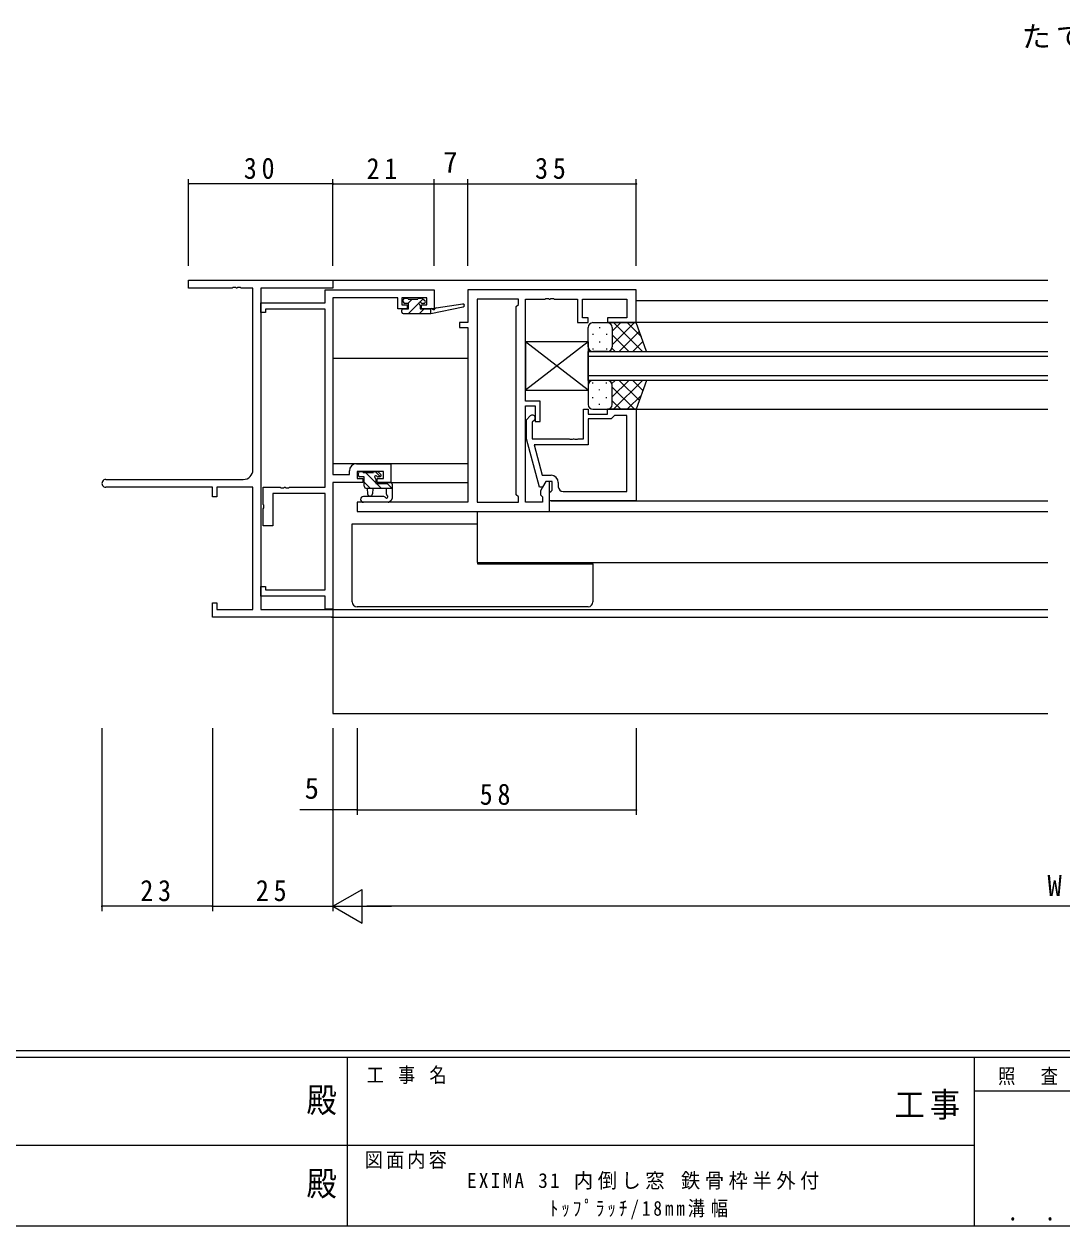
# Model space of a CAD drawing. Units: millimetres on the paper. Extents: x -397 to 397, y -282 to 282.
# Drawn here: x -76.1 to 139.5, y -282.1 to -32.5 of the extents above; entities that cross this region are included whole.
import ezdxf
from ezdxf.enums import TextEntityAlignment as Align

# ---------------------------------------------------------------- set-up
doc = ezdxf.new("R2010")
doc.units = ezdxf.units.MM
for name, color, linetype, lineweight in [('0-1_YKK_ZWAK', 7, 'Continuous', 18), ('0-3_YKK_11', 7, 'Continuous', 18), ('0-4_YKK_12', 2, 'Continuous', 18), ('0-5_YKK_13', 4, 'Continuous', 18), ('0-6_YKK_D', 6, 'Continuous', 18)]:
    doc.layers.add(name, color=color, linetype=linetype, lineweight=lineweight)
doc.layers.add('0-2_USER1', color=7, linetype='Continuous')
doc.styles.add('ＭＳ ゴシック', font='')
doc.styles.get('ＭＳ ゴシック').set_extended_font_data('MS Gothic')

msp = doc.modelspace()

# ---------------------------------------------------------------- linework, layer by layer
at = {"layer": '0-1_YKK_ZWAK'}
for p, q in [((376.092, -245.688), (-393.908, -245.688)), ((338.292, -247.088), (-393.908, -247.088)), ((-8.908, -247.088), (-8.908, -282.088)), ((121.292, -247.088), (121.292, -282.088)), ((189.476, -254.087), (121.292, -254.087)), ((-136.308, -265.287), (-7.508, -265.287)), ((-7.508, -265.287), (121.292, -265.287)), ((-393.908, -282.088), (338.292, -282.088))]:
    msp.add_line(p, q, dxfattribs=at)
at = {"layer": '0-3_YKK_11'}
for p, q in [((-41.88, -85.688), (-11.88, -85.688)), ((-41.88, -87.318), (-41.88, -85.688)), ((-32.838, -87.318), (-41.88, -87.318)), ((-32.655, -87.198), (-32.838, -87.318)), ((-32.105, -87.198), (-32.655, -87.198)), ((-31.922, -87.318), (-32.105, -87.198)), ((-31.838, -87.318), (-31.922, -87.318)), ((-31.655, -87.198), (-31.838, -87.318)), ((-31.105, -87.198), (-31.655, -87.198)), ((-30.922, -87.318), (-31.105, -87.198)), ((-28.51, -87.318), (-30.922, -87.318)), ((-28.51, -125.058), (-28.51, -87.318)), ((-11.88, -87.318), (-26.88, -87.318)), ((-26.88, -87.318), (-26.88, -154.058)), ((-11.88, -85.688), (-11.88, -87.318)), ((-13.51, -87.688), (9.12, -87.688)), ((-13.51, -90.388), (-13.51, -87.688)), ((1.62, -89.318), (-11.88, -89.318)), ((-11.88, -89.318), (-11.88, -126.058)), ((1.62, -91.588), (1.62, -89.318)), ((2.42, -89.318), (2.42, -90.788)), ((7.62, -89.318), (2.42, -89.318)), ((7.62, -90.788), (7.62, -89.318)), ((9.12, -87.688), (9.12, -91.588)), ((16.12, -87.688), (16.12, -94.488)), ((51.12, -87.688), (16.12, -87.688)), ((18.05, -89.618), (18.05, -131.758)), ((26.62, -89.618), (18.05, -89.618)), ((18.05, -89.618), (18.05, -131.758)), ((26.62, -90.688), (26.62, -89.618)), ((28.12, -89.618), (32.162, -89.618)), ((28.12, -110.788), (28.12, -89.618)), ((32.162, -89.618), (32.345, -89.498)), ((32.345, -89.498), (32.895, -89.498)), ((32.895, -89.498), (33.078, -89.618)), ((33.078, -89.618), (33.162, -89.618)), ((33.162, -89.618), (33.345, -89.498)), ((33.345, -89.498), (33.895, -89.498)), ((33.895, -89.498), (34.078, -89.618)), ((34.078, -89.618), (38.92, -89.618)), ((38.92, -89.618), (38.92, -94.488)), ((39.92, -89.618), (49.19, -89.618)), ((39.92, -93.488), (39.92, -89.618)), ((49.19, -89.618), (49.19, -93.488)), ((51.12, -94.488), (51.12, -87.688)), ((-26.88, -90.388), (-13.51, -90.388)), ((-26.88, -92.388), (-26.88, -90.388)), ((-25.88, -91.688), (-25.88, -92.388)), ((-13.51, -91.688), (-25.88, -91.688)), ((-13.51, -128.688), (-13.51, -91.688)), ((3.52, -91.588), (1.62, -91.588)), ((2.42, -90.788), (3.52, -90.788)), ((3.52, -90.788), (3.52, -91.588)), ((6.52, -90.788), (7.62, -90.788)), ((6.52, -91.588), (6.52, -90.788)), ((9.12, -91.588), (6.52, -91.588)), ((26.19, -91.118), (26.62, -90.688)), ((26.19, -130.258), (26.19, -91.118)), ((-25.88, -92.388), (-26.88, -92.388)), ((14.42, -94.488), (14.42, -95.488)), ((16.12, -94.488), (14.42, -94.488)), ((38.92, -94.488), (41.12, -94.488)), ((41.12, -93.488), (39.92, -93.488)), ((41.12, -94.488), (41.12, -93.488)), ((45.12, -93.488), (45.12, -94.488)), ((49.19, -93.488), (45.12, -93.488)), ((45.12, -94.488), (51.12, -94.488)), ((14.42, -95.488), (16.12, -95.488)), ((16.12, -95.488), (16.12, -131.758)), ((31.12, -110.788), (28.12, -110.788)), ((28.12, -111.788), (30.12, -111.788)), ((28.12, -131.758), (28.12, -111.788)), ((30.12, -111.788), (30.12, -114.988)), ((31.12, -114.988), (31.12, -110.788)), ((28.32, -114.639), (29.096, -113.863)), ((28.32, -118.584), (28.32, -114.639)), ((29.944, -114.712), (29.52, -115.136)), ((40.12, -112.487), (41.12, -112.487)), ((40.12, -118.587), (40.12, -112.487)), ((41.12, -112.487), (41.12, -113.487)), ((41.12, -113.487), (45.12, -113.487)), ((41.12, -114.487), (41.12, -119.887)), ((45.92, -114.487), (41.12, -114.487)), ((45.12, -112.487), (51.12, -112.487)), ((45.12, -113.487), (45.12, -112.487)), ((46.42, -113.987), (45.92, -114.487)), ((46.62, -113.787), (46.42, -113.987)), ((49.19, -113.787), (46.62, -113.787)), ((49.19, -129.557), (49.19, -113.787)), ((49.19, -129.557), (49.19, -113.787)), ((51.12, -112.487), (51.12, -131.487)), ((29.52, -115.136), (29.52, -118.587)), ((30.12, -114.988), (31.12, -114.988)), ((31.027, -128.687), (28.32, -118.584)), ((29.52, -118.587), (37.162, -118.587)), ((37.162, -118.587), (37.345, -118.707)), ((37.345, -118.707), (37.895, -118.707)), ((37.895, -118.707), (38.078, -118.587)), ((38.078, -118.587), (38.162, -118.587)), ((38.162, -118.587), (38.345, -118.707)), ((38.345, -118.707), (38.895, -118.707)), ((38.895, -118.707), (39.078, -118.587)), ((39.078, -118.587), (40.12, -118.587)), ((29.911, -119.887), (31.599, -126.187)), ((41.12, -119.887), (29.911, -119.887)), ((-6.98, -123.788), (0.12, -123.788)), ((0.12, -123.788), (0.12, -127.688)), ((-59.065, -127.058), (-30.51, -127.058)), ((-11.88, -126.058), (-8.48, -126.058)), ((-8.48, -126.058), (-8.48, -125.288)), ((-6.85, -125.418), (-6.85, -126.888)), ((-1.38, -125.418), (-6.85, -125.418)), ((-6.85, -126.888), (-5.68, -126.888)), ((-5.68, -126.888), (-5.68, -127.688)), ((-2.68, -126.888), (-1.38, -126.888)), ((-2.68, -127.688), (-2.68, -126.888)), ((-1.38, -126.888), (-1.38, -125.418)), ((31.599, -126.187), (33.42, -126.187)), ((-36.88, -128.688), (-59.065, -128.688)), ((-36.88, -130.688), (-36.88, -128.688)), ((-35.98, -128.688), (-35.98, -130.688)), ((-28.51, -128.688), (-35.98, -128.688)), ((-28.51, -154.058), (-28.51, -128.688)), ((-26.38, -128.688), (-22.838, -128.688)), ((-26.38, -132.229), (-26.38, -128.688)), ((-22.838, -128.688), (-22.655, -128.808)), ((-22.655, -128.808), (-22.105, -128.808)), ((-22.105, -128.808), (-21.922, -128.688)), ((-21.922, -128.688), (-21.838, -128.688)), ((-21.838, -128.688), (-21.655, -128.808)), ((-21.655, -128.808), (-21.105, -128.808)), ((-21.105, -128.808), (-20.922, -128.688)), ((-20.922, -128.688), (-13.51, -128.688)), ((-11.88, -127.688), (-11.88, -153.988)), ((-5.68, -127.688), (-11.88, -127.688)), ((0.12, -127.688), (-2.68, -127.688)), ((31.627, -128.687), (31.027, -128.687)), ((32.32, -127.488), (31.19, -129.445)), ((31.19, -129.445), (31.19, -130.258)), ((32.32, -127.487), (31.627, -128.687)), ((33.62, -127.487), (32.32, -127.487)), ((33.12, -127.488), (32.32, -127.488)), ((33.12, -133.688), (33.12, -127.488)), ((33.12, -129.787), (33.42, -129.487)), ((33.12, -131.487), (33.12, -129.787)), ((33.42, -129.487), (33.62, -129.287)), ((33.62, -129.287), (33.62, -127.487)), ((34.92, -127.687), (34.92, -128.557)), ((35.92, -129.557), (49.19, -129.557)), ((-35.98, -130.688), (-36.88, -130.688)), ((-26.26, -132.413), (-26.38, -132.229)), ((-24.38, -129.988), (-24.38, -136.688)), ((-13.51, -129.988), (-24.38, -129.988)), ((-13.51, -149.988), (-13.51, -129.988)), ((-6.88, -131.758), (-6.88, -133.688)), ((16.12, -131.758), (-6.88, -131.758)), ((18.05, -131.758), (26.62, -131.758)), ((26.62, -130.688), (26.19, -130.258)), ((26.62, -131.758), (26.62, -130.688)), ((31.62, -131.758), (28.12, -131.758)), ((31.19, -130.258), (31.62, -130.688)), ((31.62, -130.688), (31.62, -131.758)), ((51.12, -131.487), (33.12, -131.487)), ((-26.38, -133.146), (-26.26, -132.963)), ((-26.38, -136.688), (-26.38, -133.146)), ((-26.26, -132.963), (-26.26, -132.413)), ((-6.88, -133.688), (33.12, -133.688)), ((-24.38, -136.688), (-26.38, -136.688)), ((-26.88, -149.288), (-25.88, -149.288)), ((-26.88, -151.288), (-26.88, -149.288)), ((-25.88, -149.288), (-25.88, -149.988)), ((-13.51, -151.288), (-26.88, -151.288)), ((-25.88, -149.988), (-13.51, -149.988)), ((-13.51, -153.988), (-13.51, -151.288)), ((-36.88, -152.688), (-35.98, -152.688)), ((-36.88, -155.688), (-36.88, -152.688)), ((-35.98, -152.688), (-35.98, -154.058)), ((-35.98, -154.058), (-28.51, -154.058)), ((-26.88, -154.058), (-11.88, -154.058)), ((-11.88, -153.988), (-13.51, -153.988)), ((-11.88, -154.058), (-11.88, -155.688)), ((-11.88, -155.688), (-36.88, -155.688))]:
    msp.add_line(p, q, dxfattribs=at)
for centre, radius, start, end in [((29.52, -114.287), 0.6, 314.99999, 135.00001), ((-6.98, -125.288), 1.5, 90.00001, 179.99999), ((-59.065, -127.873), 0.815, 89.99999, 270.00001), ((-30.51, -125.058), 2, 270.00001, 359.99999), ((33.42, -127.687), 1.5, 0.00001, 89.99999), ((35.92, -128.557), 1, 180.00001, 269.99999)]:
    msp.add_arc(centre, radius, start, end, dxfattribs=at)
at = {"layer": '0-4_YKK_12'}
for p, q in [((-12.18, -85.688), (136.62, -85.688)), ((51.12, -89.888), (136.62, -89.888)), ((136.62, -94.488), (50.62, -94.488)), ((-11.88, -101.888), (16.12, -101.888)), ((41.119, -100.488), (136.62, -100.488)), ((41.119, -106.488), (41.119, -100.488)), ((136.62, -101.488), (41.119, -101.488)), ((41.119, -105.488), (136.62, -105.488)), ((136.62, -106.488), (41.119, -106.488)), ((50.82, -112.487), (136.62, -112.487)), ((16.12, -123.788), (-11.88, -123.788)), ((-0.18, -127.688), (16.12, -127.688)), ((33.42, -131.488), (136.62, -131.488)), ((18.05, -133.688), (18.05, -144.287)), ((32.606, -133.688), (136.62, -133.688)), ((18.05, -144.287), (136.62, -144.287)), ((-11.88, -154.058), (136.62, -154.058)), ((-12.18, -155.688), (136.62, -155.688)), ((-11.88, -155.688), (-11.88, -175.688)), ((-11.88, -175.688), (136.62, -175.688))]:
    msp.add_line(p, q, dxfattribs=at)
at = {"layer": '0-5_YKK_13'}
for p, q in [((2.72, -90.188), (2.72, -89.688)), ((3.02, -89.388), (3.52, -89.388)), ((4.578, -89.588), (3.678, -90.488)), ((3.72, -89.588), (5.72, -89.588)), ((5.92, -89.388), (6.52, -89.388)), ((6.834, -89.577), (6.168, -90.243)), ((6.732, -89.476), (7.232, -89.976)), ((2.42, -92.288), (2.42, -91.888)), ((2.72, -91.588), (3.82, -91.588)), ((5.975, -90.436), (3.824, -92.588)), ((7.069, -91.588), (6.069, -92.588)), ((7.02, -90.488), (6.681, -90.488)), ((8.418, -92.588), (15.179, -91.181)), ((8.418, -91.588), (8.505, -91.574)), ((8.418, -92.588), (8.418, -91.588)), ((9.532, -91.414), (15.074, -90.591)), ((2.72, -92.588), (8.418, -92.588)), ((8.418, -92.484), (8.314, -92.588)), ((42.12, -94.488), (45.12, -94.488)), ((51.12, -94.488), (45.12, -94.488)), ((46.12, -96.28), (47.912, -94.488)), ((46.12, -99.109), (50.74, -94.488)), ((46.388, -94.488), (52.388, -100.488)), ((49.216, -94.488), (52.177, -97.449)), ((53.263, -100.488), (51.12, -94.488)), ((41.12, -99.488), (41.12, -95.488)), ((42.068, -96.823), (42.068, -97.023)), ((43.483, -95.408), (43.483, -95.608)), ((44.898, -96.823), (44.898, -97.023)), ((46.12, -95.488), (46.12, -99.088)), ((46.12, -95.888), (46.12, -99.488)), ((46.12, -97.048), (49.56, -100.488)), ((47.568, -100.488), (51.764, -96.292)), ((41.12, -98.487), (28.12, -98.487)), ((28.12, -98.487), (28.12, -108.487)), ((41.12, -98.487), (28.12, -108.487)), ((41.12, -108.487), (28.12, -98.487)), ((41.12, -98.487), (41.12, -108.487)), ((43.483, -98.438), (43.483, -98.638)), ((46.063, -99.82), (46.731, -100.488)), ((50.397, -100.488), (52.509, -98.376)), ((42.068, -99.853), (42.068, -100.053)), ((45.12, -100.488), (42.12, -100.488)), ((44.898, -99.853), (44.898, -100.053)), ((45.12, -100.488), (53.263, -100.488)), ((42.068, -107.123), (42.068, -106.923)), ((45.12, -106.488), (42.12, -106.488)), ((44.898, -107.123), (44.898, -106.923)), ((53.263, -106.488), (45.12, -106.488)), ((46.063, -107.156), (46.731, -106.488)), ((46.12, -109.928), (49.56, -106.488)), ((46.388, -112.488), (52.388, -106.488)), ((47.568, -106.488), (51.764, -110.684)), ((50.397, -106.488), (52.508, -108.6)), ((53.263, -106.488), (51.12, -112.488)), ((28.12, -108.487), (41.12, -108.487)), ((41.12, -107.488), (41.12, -111.488)), ((43.483, -108.538), (43.483, -108.338)), ((46.12, -111.088), (46.12, -107.488)), ((46.12, -107.868), (50.74, -112.488)), ((46.12, -111.488), (46.12, -107.888)), ((49.216, -112.488), (52.177, -109.527)), ((42.068, -110.153), (42.068, -109.953)), ((43.483, -111.568), (43.483, -111.368)), ((44.898, -110.153), (44.898, -109.953)), ((46.12, -110.696), (47.912, -112.488)), ((42.12, -112.488), (45.12, -112.488)), ((51.12, -112.488), (45.12, -112.488)), ((-6.58, -126.218), (-6.58, -125.718)), ((-6.28, -125.418), (-5.78, -125.418)), ((-5.38, -126.518), (-6.28, -126.518)), ((-5.58, -125.618), (-3.48, -125.618)), ((-5.38, -128.418), (-5.38, -126.518)), ((-2.98, -127.772), (-5.134, -125.618)), ((-3.28, -125.418), (-2.68, -125.418)), ((-2.03, -126.477), (-3.089, -125.418)), ((-2.18, -126.518), (-2.519, -126.518)), ((-2.468, -125.506), (-1.968, -126.006)), ((-4.079, -128.918), (-5.38, -127.617)), ((0.42, -128.918), (-4.88, -128.918)), ((-4.78, -128.918), (-4.678, -130.062)), ((-3.58, -128.918), (-3.682, -130.062)), ((-1.834, -128.918), (-2.834, -127.918)), ((-0.78, -130.098), (-0.78, -128.918)), ((0.411, -128.918), (-0.665, -127.842)), ((-0.48, -127.718), (0.12, -127.718)), ((0.42, -128.018), (0.42, -130.98)), ((-1.316, -130.588), (-5.564, -130.588)), ((-0.385, -131.788), (-5.564, -131.788)), ((-0.195, -131.72), (0.236, -131.368)), ((-7.88, -136.288), (-6.88, -136.288)), ((-7.88, -152.488), (-7.88, -136.288)), ((-6.88, -136.288), (18.05, -136.288)), ((18.12, -144.287), (18.12, -144.588)), ((18.12, -144.588), (41.12, -144.588)), ((18.217, -144.588), (18.238, -144.512)), ((18.238, -144.512), (18.258, -144.287)), ((42.12, -144.588), (42.12, -144.287)), ((41.12, -153.488), (-6.88, -153.488))]:
    msp.add_line(p, q, dxfattribs=at)
for points in [[(3.82, -91.588), (3.82, -90.488), (3.02, -90.488)], [(6.22, -90.949), (6.22, -91.588), (8.418, -91.588)], [(-2.98, -126.979), (-2.98, -127.918), (-0.68, -127.918)], [(41.12, -144.588), (42.12, -144.588), (42.12, -152.488)]]:
    msp.add_lwpolyline(points, dxfattribs=at)
for centre, radius, start, end in [((3.02, -89.688), 0.3, 90, 180), ((3.52, -89.588), 0.2, 0, 90), ((5.92, -89.588), 0.2, 90, 180), ((6.52, -89.688), 0.3, 45, 90), ((2.72, -91.888), 0.3, 90, 180), ((2.72, -92.288), 0.3, 180, 270), ((3.02, -90.188), 0.3, 180, 270), ((6.22, -90.488), 0.25, 33.05573, 236.94427), ((5.92, -90.949), 0.3, 0, 56.94427), ((6.681, -90.188), 0.3, 213.05573, 270), ((7.02, -90.188), 0.3, 270, 45), ((8.553, -91.87), 0.3, 39.19754, 99.19754), ((9.018, -91.491), 0.3, 219.19754, 338.44936), ((9.576, -91.711), 0.3, 98.44936, 158.44936), ((15.118, -90.888), 0.3, 281.74981, 98.44936), ((42.12, -95.488), 1, 90, 180), ((45.12, -95.488), 1, 0, 90), ((45.12, -95.488), 1, 0, 90), ((42.12, -99.488), 1, 180, 270), ((45.12, -99.488), 1, 270, 0), ((45.12, -99.488), 1, 270, 0), ((42.12, -107.488), 1, 90, 180), ((45.12, -107.488), 1, 0, 90), ((45.12, -107.488), 1, 0, 90), ((42.12, -111.488), 1, 180, 270), ((45.12, -111.488), 1, 270, 0), ((45.12, -111.488), 1, 270, 0), ((-6.28, -125.718), 0.3, 90, 180), ((-6.28, -126.218), 0.3, 180, 270), ((-5.78, -125.618), 0.2, 0, 90), ((-3.28, -125.618), 0.2, 90, 180), ((-2.98, -126.518), 0.25, 33.05573, 236.94427), ((-3.28, -126.979), 0.3, 0, 56.94427), ((-2.519, -126.218), 0.3, 213.05573, 270), ((-2.68, -125.718), 0.3, 45, 90), ((-2.18, -126.218), 0.3, 270, 45), ((-4.88, -128.418), 0.5, 180, 270), ((-0.48, -127.918), 0.2, 90, 180), ((0.12, -128.018), 0.3, 0, 90), ((-5.564, -131.188), 0.6, 90, 270), ((-4.18, -130.018), 0.5, 185.09207, 354.90793), ((-1.316, -130.888), 0.3, 26.74368, 90), ((-0.78, -130.618), 0.3, 206.74368, 60), ((-0.48, -130.098), 0.3, 180, 240), ((-0.385, -131.488), 0.3, 270, 309.23454), ((-0.08, -130.98), 0.5, 309.23454, 0), ((-6.88, -152.488), 1, 180, 270), ((41.12, -152.488), 1, 270, 0)]:
    msp.add_arc(centre, radius, start, end, dxfattribs=at)
at = {"layer": '0-6_YKK_D'}
for p, q in [((-41.88, -82.688), (-41.88, -64.688)), ((-11.88, -82.688), (-11.88, -64.688)), ((-11.88, -82.688), (-11.88, -64.688)), ((9.12, -82.688), (9.12, -64.688)), ((9.12, -82.688), (9.12, -64.688)), ((16.12, -82.688), (16.12, -64.688)), ((16.12, -82.688), (16.12, -64.688)), ((51.12, -82.688), (51.12, -64.688)), ((-11.88, -65.688), (-41.88, -65.688)), ((-11.88, -65.688), (9.12, -65.688)), ((9.12, -65.688), (16.12, -65.688)), ((16.12, -65.688), (51.12, -65.688)), ((-59.88, -178.688), (-59.88, -216.688)), ((-36.88, -178.688), (-36.88, -216.688)), ((-36.88, -178.688), (-36.88, -216.688)), ((-11.88, -178.688), (-11.88, -196.688)), ((-11.88, -178.688), (-11.88, -216.688)), ((-11.88, -178.688), (-11.88, -216.688)), ((-6.88, -178.688), (-6.88, -196.688)), ((-6.88, -178.688), (-6.88, -196.688)), ((51.12, -178.688), (51.12, -196.688)), ((-11.88, -195.688), (-18.78, -195.688)), ((-6.88, -195.688), (-11.88, -195.688)), ((-6.88, -195.688), (51.12, -195.688)), ((-11.88, -215.688), (-5.818, -212.188)), ((-5.818, -219.188), (-5.818, -212.188)), ((-36.88, -215.688), (-59.88, -215.688)), ((-36.88, -215.688), (-11.88, -215.688)), ((-11.88, -215.688), (0.244, -215.688)), ((-11.88, -215.688), (-5.818, -219.188)), ((281.12, -215.688), (-4.88, -215.688))]:
    msp.add_line(p, q, dxfattribs=at)
for centre, start, end in [((-41.88, -65.688), 0, 180), ((-41.88, -65.688), 180, 0), ((-11.88, -65.688), 0, 180), ((-11.88, -65.688), 0, 180), ((-11.88, -65.688), 180, 0), ((-11.88, -65.688), 180, 0), ((9.12, -65.688), 0, 180), ((9.12, -65.688), 0, 180), ((9.12, -65.688), 180, 0), ((9.12, -65.688), 180, 0), ((16.12, -65.688), 0, 180), ((16.12, -65.688), 0, 180), ((16.12, -65.688), 180, 0), ((16.12, -65.688), 180, 0), ((51.12, -65.688), 0, 180), ((51.12, -65.688), 180, 0), ((-11.88, -195.688), 0, 180), ((-11.88, -195.688), 180, 0), ((-6.88, -195.688), 0, 180), ((-6.88, -195.688), 0, 180), ((-6.88, -195.688), 180, 0), ((-6.88, -195.688), 180, 0), ((51.12, -195.688), 0, 180), ((51.12, -195.688), 180, 0), ((-59.88, -215.688), 0, 180), ((-59.88, -215.688), 180, 0), ((-36.88, -215.688), 0, 180), ((-36.88, -215.688), 0, 180), ((-36.88, -215.688), 180, 0), ((-36.88, -215.688), 180, 0)]:
    msp.add_arc(centre, 0.106, start, end, dxfattribs=at)

# ---------------------------------------------------------------- texts
at = {"layer": '0-1_YKK_ZWAK', "style": 'ＭＳ ゴシック', "width": 0.9}
for p in [(-17.39, -260.044), (-17.39, -277.365)]:
    msp.add_text('殿', height=5.132, dxfattribs=at).set_placement(p, align=Align.BOTTOM_LEFT)
at = {"layer": '0-1_YKK_ZWAK', "attachment_point": 7, "style": 'ＭＳ ゴシック'}
for s, insert, char_height in [('\\T1.22;\\W0.85;工\\~事\\~名', (-4.896, -252.62), 3.079), ('\\T1.24;\\W0.85;照\\~\\~査', (126.281, -252.868), 3.079), ('\\T1.17;\\W0.9;工事', (104.723, -260.044), 5.132), ('\\T1.17;\\W0.9;図面内容', (-5.291, -270.236), 3.079), ('\\T1.24;\\W0.85;\\~．\\~．', (125.747, -281.034), 3.592)]:
    msp.add_mtext(s, dxfattribs=dict(at, insert=insert, char_height=char_height))
at = {"layer": '0-2_USER1', "attachment_point": 7, "style": 'ＭＳ ゴシック'}
for s, insert, char_height in [('\\T1.17;たて骨', (131.206, -37.736), 4.399), ('\\T1.24;\\W0.95;EXIMA\\~31\\~内倒し窓\\~鉄骨枠半外付', (15.949, -274.537), 3.079), ('\\T1.34;\\W0.85;ﾄｯﾌﾟﾗｯﾁ/18mm溝幅', (33.149, -280.712), 3.079)]:
    msp.add_mtext(s, dxfattribs=dict(at, insert=insert, char_height=char_height))
at = {"layer": '0-6_YKK_D', "color": 7, "style": 'ＭＳ ゴシック'}
for s, p in [('7', (11.02, -64.688)), ('5', (-17.78, -194.688)), ('W', (136.52, -214.888))]:
    msp.add_text(s, height=4.399, dxfattribs=at).set_placement(p, align=Align.BOTTOM_LEFT)
at = {"layer": '0-6_YKK_D', "color": 7, "char_height": 4.399, "attachment_point": 7, "style": 'ＭＳ ゴシック'}
for s, insert in [('\\T1.37;\\W0.9;30', (-30.4, -64.688)), ('\\T1.37;\\W0.9;21', (-4.9, -64.688)), ('\\T1.37;\\W0.9;35', (30.1, -64.688)), ('\\T1.37;\\W0.9;58', (18.6, -194.688)), ('\\T1.37;\\W0.9;23', (-51.9, -214.688)), ('\\T1.37;\\W0.9;25', (-27.9, -214.688))]:
    msp.add_mtext(s, dxfattribs=dict(at, insert=insert))

doc.saveas('drawing.dxf')
